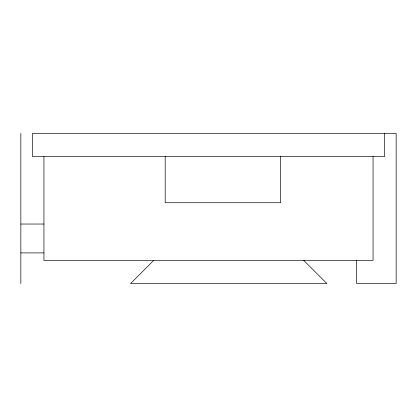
<?xml version="1.0" encoding="UTF-8"?>
<svg xmlns="http://www.w3.org/2000/svg" width="417" height="417" viewBox="0 0 417 417"><rect width="100%" height="100%" fill="white"/><g stroke="black" fill="none" stroke-linecap="round" stroke-linejoin="round"><path stroke-width="0.63" d="M153.649 260.463L130.552 283.56L326.865 283.56L303.769 260.463M20.85 224.033L43.947 224.033M20.85 252.905L43.947 252.905M384.604 133.44L384.604 156.537L32.396 156.537L32.396 133.44L396.15 133.44L396.15 283.56L356.676 283.56L356.676 260.166M373.053 156.537L373.053 260.463L43.947 260.463L43.947 156.537M280.672 156.537L280.672 202.725L165.195 202.725L165.195 156.537M20.85 133.44L20.85 283.56"/></g></svg>
